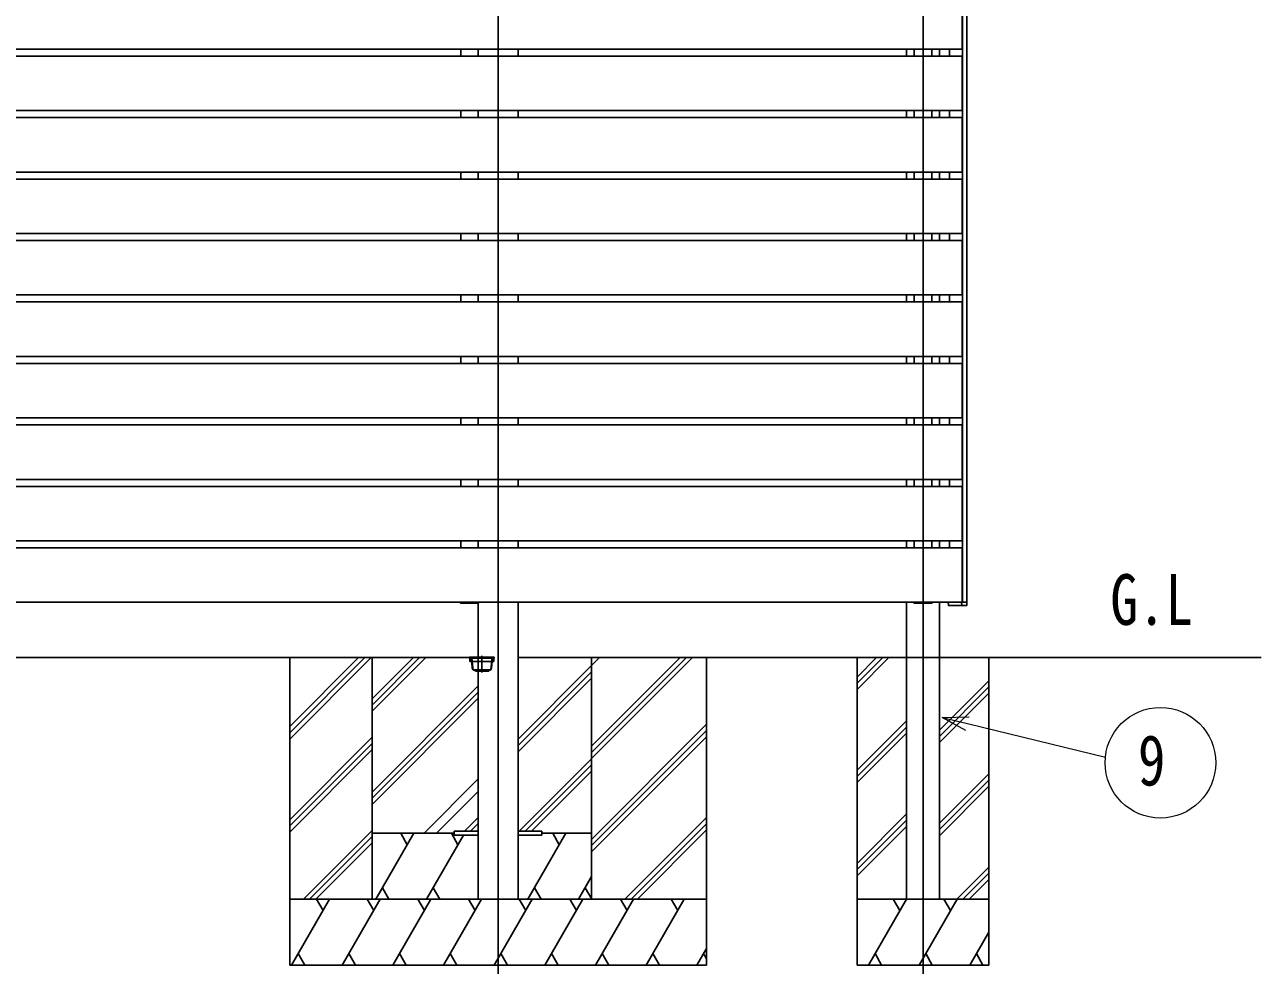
# Model space of a CAD drawing. Units: millimetres, scale not verified. Extents: x -14718 to 14718, y -10397 to 10401.
# Drawn here: x -315 to 2502, y -6032 to -3890 of the extents above; entities that cross this region are included whole.
import ezdxf
from ezdxf.enums import TextEntityAlignment as Align

# ---------------------------------------------------------------- set-up
doc = ezdxf.new("R2010")
doc.units = ezdxf.units.MM
doc.header["$LTSCALE"] = 50
for name, color, linetype in [('0-2_USER1', 3, 'Continuous'), ('0-4_YKK_12', 2, 'Continuous'), ('0-6_YKK_A1', 4, 'Continuous')]:
    doc.layers.add(name, color=color, linetype=linetype)
doc.layers.add('0-7_YKK_D', color=6, linetype='Continuous', lineweight=18)
doc.styles.add('ＭＳ ゴシック', font='')
doc.styles.get('ＭＳ ゴシック').set_extended_font_data('MS Gothic')

msp = doc.modelspace()

# ---------------------------------------------------------------- linework, layer by layer
at = {"layer": '0-4_YKK_12'}
for p, q in [((763.67, -6081.6), (763.67, -2493.01)), ((1731.67, -6081.6), (1731.68, -2834.1)), ((726.67, -5327.6), (726.67, -5365.6))]:
    msp.add_line(p, q, dxfattribs=at)
at = {"layer": '0-6_YKK_A1'}
for p, q in [((1821.67, -5205.6), (1821.67, -2841.6)), ((1831.67, -5205.6), (1831.67, -2841.6)), ((1821.17, -3821.6), (1821.17, -3945.6)), ((-3167.83, -3945.6), (1821.17, -3945.6)), ((-3167.83, -3961.6), (1821.17, -3961.6)), ((678.47, -3945.6), (678.47, -3961.6)), ((718.47, -3961.6), (718.47, -3945.6)), ((718.47, -3945.6), (718.47, -3961.6)), ((808.87, -3961.6), (808.87, -3945.6)), ((1694.17, -3945.6), (1694.17, -3961.6)), ((1711.67, -3945.6), (1711.67, -3961.6)), ((1751.67, -3945.6), (1751.67, -3961.6)), ((1769.17, -3945.6), (1769.17, -3961.6)), ((1791.67, -3961.6), (1791.67, -3945.6)), ((1821.17, -3961.6), (1821.17, -4085.6)), ((-3167.83, -4085.6), (1821.17, -4085.6)), ((-3167.83, -4101.6), (1821.17, -4101.6)), ((678.47, -4085.6), (678.47, -4101.6)), ((718.47, -4101.6), (718.47, -4085.6)), ((718.47, -4085.6), (718.47, -4101.6)), ((808.87, -4101.6), (808.87, -4085.6)), ((1694.17, -4085.6), (1694.17, -4101.6)), ((1711.67, -4085.6), (1711.67, -4101.6)), ((1751.67, -4085.6), (1751.67, -4101.6)), ((1769.17, -4085.6), (1769.17, -4101.6)), ((1791.67, -4101.6), (1791.67, -4085.6)), ((1821.17, -4101.6), (1821.17, -4225.6)), ((-3167.83, -4225.6), (1821.17, -4225.6)), ((678.47, -4225.6), (678.47, -4241.6)), ((718.47, -4241.6), (718.47, -4225.6)), ((718.47, -4225.6), (718.47, -4241.6)), ((808.87, -4241.6), (808.87, -4225.6)), ((1694.17, -4225.6), (1694.17, -4241.6)), ((1711.67, -4225.6), (1711.67, -4241.6)), ((1751.67, -4225.6), (1751.67, -4241.6)), ((1769.17, -4225.6), (1769.17, -4241.6)), ((1791.67, -4241.6), (1791.67, -4225.6)), ((-3167.83, -4241.6), (1821.17, -4241.6)), ((1821.17, -4241.6), (1821.17, -4365.6)), ((-3167.83, -4365.6), (1821.17, -4365.6)), ((678.47, -4365.6), (678.47, -4381.6)), ((718.47, -4381.6), (718.47, -4365.6)), ((718.47, -4365.6), (718.47, -4381.6)), ((808.87, -4381.6), (808.87, -4365.6)), ((1694.17, -4365.6), (1694.17, -4381.6)), ((1711.67, -4365.6), (1711.67, -4381.6)), ((1751.67, -4365.6), (1751.67, -4381.6)), ((1769.17, -4365.6), (1769.17, -4381.6)), ((1791.67, -4381.6), (1791.67, -4365.6)), ((-3167.83, -4381.6), (1821.17, -4381.6)), ((1821.17, -4381.6), (1821.17, -4505.6)), ((-3167.83, -4505.6), (1821.17, -4505.6)), ((678.47, -4505.6), (678.47, -4521.6)), ((718.47, -4521.6), (718.47, -4505.6)), ((718.47, -4505.6), (718.47, -4521.6)), ((808.87, -4521.6), (808.87, -4505.6)), ((1694.17, -4505.6), (1694.17, -4521.6)), ((1711.67, -4505.6), (1711.67, -4521.6)), ((1751.67, -4505.6), (1751.67, -4521.6)), ((1769.17, -4505.6), (1769.17, -4521.6)), ((1791.67, -4521.6), (1791.67, -4505.6)), ((-3167.83, -4521.6), (1821.17, -4521.6)), ((1821.17, -4521.6), (1821.17, -4645.6)), ((-3167.83, -4645.6), (1821.17, -4645.6)), ((678.47, -4645.6), (678.47, -4661.6)), ((718.47, -4661.6), (718.47, -4645.6)), ((718.47, -4645.6), (718.47, -4661.6)), ((808.87, -4661.6), (808.87, -4645.6)), ((1694.17, -4645.6), (1694.17, -4661.6)), ((1711.67, -4645.6), (1711.67, -4661.6)), ((1751.67, -4645.6), (1751.67, -4661.6)), ((1769.17, -4645.6), (1769.17, -4661.6)), ((1791.67, -4661.6), (1791.67, -4645.6)), ((-3167.83, -4661.6), (1821.17, -4661.6)), ((1821.17, -4661.6), (1821.17, -4785.6)), ((-3167.83, -4785.6), (1821.17, -4785.6)), ((678.47, -4785.6), (678.47, -4801.6)), ((718.47, -4801.6), (718.47, -4785.6)), ((718.47, -4785.6), (718.47, -4801.6)), ((808.87, -4801.6), (808.87, -4785.6)), ((1694.17, -4785.6), (1694.17, -4801.6)), ((1711.67, -4785.6), (1711.67, -4801.6)), ((1751.67, -4785.6), (1751.67, -4801.6)), ((1769.17, -4785.6), (1769.17, -4801.6)), ((1791.67, -4801.6), (1791.67, -4785.6)), ((-3167.83, -4801.6), (1821.17, -4801.6)), ((1821.17, -4801.6), (1821.17, -4925.6)), ((-3167.83, -4925.6), (1821.17, -4925.6)), ((678.47, -4925.6), (678.47, -4941.6)), ((718.47, -4941.6), (718.47, -4925.6)), ((718.47, -4925.6), (718.47, -4941.6)), ((808.87, -4941.6), (808.87, -4925.6)), ((1694.17, -4925.6), (1694.17, -4941.6)), ((1711.67, -4925.6), (1711.67, -4941.6)), ((1751.67, -4925.6), (1751.67, -4941.6)), ((1769.17, -4925.6), (1769.17, -4941.6)), ((1791.67, -4941.6), (1791.67, -4925.6)), ((-3167.83, -4941.6), (1821.17, -4941.6)), ((1821.17, -4941.6), (1821.17, -5065.6)), ((-3167.83, -5065.6), (1821.17, -5065.6)), ((678.47, -5065.6), (678.47, -5081.6)), ((718.47, -5081.6), (718.47, -5065.6)), ((718.47, -5065.6), (718.47, -5081.6)), ((808.87, -5081.6), (808.87, -5065.6)), ((1694.17, -5065.6), (1694.17, -5081.6)), ((1711.67, -5065.6), (1711.67, -5081.6)), ((1751.67, -5065.6), (1751.67, -5081.6)), ((1769.17, -5065.6), (1769.17, -5081.6)), ((1791.67, -5081.6), (1791.67, -5065.6)), ((-3167.83, -5081.6), (1821.17, -5081.6)), ((1821.17, -5081.6), (1821.17, -5205.6)), ((-3167.83, -5205.6), (1821.17, -5205.6)), ((718.97, -5205.6), (677.97, -5205.6)), ((718.47, -5881.6), (718.47, -5205.6)), ((718.97, -5205.6), (718.97, -5207.6)), ((808.87, -5881.6), (808.87, -5205.6)), ((1752.17, -5205.6), (1711.17, -5205.6)), ((1752.17, -5205.6), (1752.17, -5207.6)), ((1791.67, -5205.6), (1831.67, -5205.6)), ((1818.37, -5205.6), (1819.37, -5205.6)), ((1830.67, -5205.6), (1831.67, -5205.6)), ((1831.67, -5205.6), (1831.67, -5212.1)), ((1818.77, -5213.1), (1790.77, -5213.1)), ((1818.77, -5213.1), (1820.77, -5213.1)), ((1830.67, -5213.1), (1820.77, -5213.1)), ((-2065.13, -5331.6), (718.47, -5331.6)), ((288.67, -5331.6), (288.67, -6031.6)), ((288.67, -5516.93), (474, -5331.6)), ((288.67, -5502.79), (459.86, -5331.6)), ((288.67, -5488.65), (445.72, -5331.6)), ((476.67, -5331.6), (476.67, -5881.6)), ((476.67, -5453.71), (598.79, -5331.6)), ((476.67, -5439.57), (584.64, -5331.6)), ((476.67, -5425.43), (570.5, -5331.6)), ((754.67, -5330.6), (698.67, -5330.6)), ((698.67, -5331.6), (698.67, -5330.6)), ((699.17, -5332.6), (702.81, -5332.6)), ((699.17, -5332.6), (699.17, -5340.6)), ((703.51, -5340.6), (699.17, -5340.6)), ((703.79, -5332.35), (702.77, -5332.35)), ((704.78, -5355.12), (702.8, -5332.51)), ((702.81, -5332.6), (750.54, -5332.6)), ((749.84, -5340.6), (703.51, -5340.6)), ((704.53, -5340.85), (703.53, -5340.85)), ((705.78, -5355.04), (703.8, -5332.43)), ((747.57, -5355.04), (749.55, -5332.43)), ((748.57, -5355.12), (750.54, -5332.51)), ((748.81, -5340.85), (749.81, -5340.85)), ((749.55, -5332.35), (750.57, -5332.35)), ((749.84, -5340.6), (754.17, -5340.6)), ((750.54, -5332.6), (754.17, -5332.6)), ((754.17, -5332.6), (754.17, -5340.6)), ((808.87, -5331.6), (2502.4, -5331.6)), ((808.87, -5517.49), (976.67, -5349.69)), ((976.67, -5561.56), (1206.64, -5331.6)), ((976.67, -5533.28), (1178.35, -5331.6)), ((976.67, -5547.42), (1192.49, -5331.6)), ((976.67, -5349.43), (994.5, -5331.6)), ((976.67, -5331.6), (976.67, -5881.6)), ((1238.67, -5331.6), (1238.67, -6031.6)), ((1581.67, -5331.6), (1581.67, -6031.6)), ((1581.67, -5375.78), (1625.85, -5331.6)), ((1581.67, -5389.92), (1639.99, -5331.6)), ((1581.67, -5404.06), (1654.14, -5331.6)), ((1881.67, -5331.6), (1881.67, -6031.6)), ((742.59, -5359.6), (710.36, -5359.6)), ((710.76, -5360.6), (742.59, -5360.6)), ((711.67, -5362.6), (711.67, -5360.6)), ((808.87, -5531.63), (976.67, -5363.84)), ((808.87, -5545.78), (976.67, -5377.98)), ((476.67, -5637.56), (718.47, -5395.76)), ((1769.17, -5496.65), (1881.67, -5384.15)), ((1769.17, -5510.79), (1881.67, -5398.29)), ((476.67, -5651.7), (718.47, -5409.9)), ((476.67, -5665.84), (718.47, -5424.04)), ((1769.17, -5524.93), (1881.67, -5412.43)), ((976.67, -5745.41), (1238.67, -5483.41)), ((1581.67, -5587.91), (1694.17, -5475.41)), ((1581.67, -5602.05), (1694.17, -5489.55)), ((288.67, -5700.78), (476.67, -5512.78)), ((976.67, -5759.55), (1238.67, -5497.55)), ((976.67, -5773.69), (1238.67, -5511.69)), ((1581.67, -5616.19), (1694.17, -5503.7)), ((288.67, -5714.92), (476.67, -5526.92)), ((288.67, -5729.06), (476.67, -5541.06)), ((811.4, -5727.1), (976.67, -5561.82)), ((825.54, -5727.1), (976.67, -5575.97)), ((839.68, -5727.1), (976.67, -5590.11)), ((1769.17, -5708.78), (1881.67, -5596.28)), ((594.76, -5731.6), (718.47, -5607.89)), ((1769.17, -5722.92), (1881.67, -5610.42)), ((1769.17, -5737.06), (1881.67, -5624.56)), ((623.05, -5731.6), (718.47, -5636.18)), ((1581.67, -5800.04), (1694.17, -5687.54)), ((686.61, -5727.1), (718.47, -5695.24)), ((700.76, -5727.1), (718.47, -5709.38)), ((1052.61, -5881.6), (1238.67, -5695.54)), ((1066.76, -5881.6), (1238.67, -5709.68)), ((1581.67, -5814.18), (1694.17, -5701.68)), ((1581.67, -5828.33), (1694.17, -5715.83)), ((319.98, -5881.6), (476.67, -5724.91)), ((334.12, -5881.6), (476.67, -5739.05)), ((476.67, -5731.6), (663.47, -5731.6)), ((484.92, -5881.6), (571.52, -5731.6)), ((556.52, -5757.58), (541.52, -5731.6)), ((600.39, -5881.6), (684.39, -5736.1)), ((671.99, -5757.58), (656.99, -5731.6)), ((663.47, -5727.1), (663.47, -5736.1)), ((718.47, -5727.1), (663.47, -5727.1)), ((718.47, -5736.1), (663.47, -5736.1)), ((714.9, -5727.1), (718.47, -5723.53)), ((863.47, -5727.1), (808.87, -5727.1)), ((863.47, -5736.1), (808.87, -5736.1)), ((831.33, -5881.6), (917.93, -5731.6)), ((863.47, -5727.1), (863.47, -5736.1)), ((863.47, -5731.6), (976.67, -5731.6)), ((902.93, -5757.58), (887.93, -5731.6)), ((1080.9, -5881.6), (1238.67, -5723.83)), ((348.27, -5881.6), (476.67, -5753.19)), ((946.8, -5881.6), (976.67, -5829.86)), ((1808.48, -5881.6), (1881.67, -5808.41)), ((1822.62, -5881.6), (1881.67, -5822.55)), ((499.92, -5855.62), (514.92, -5881.6)), ((615.39, -5855.62), (630.39, -5881.6)), ((846.33, -5855.62), (861.33, -5881.6)), ((961.8, -5855.62), (976.8, -5881.6)), ((1836.77, -5881.6), (1881.67, -5836.69)), ((1238.67, -5881.6), (288.67, -5881.6)), ((292.95, -6031.6), (379.55, -5881.6)), ((364.55, -5907.58), (349.55, -5881.6)), ((408.42, -6031.6), (495.02, -5881.6)), ((480.02, -5907.58), (465.02, -5881.6)), ((476.67, -5881.6), (976.67, -5881.6)), ((523.89, -6031.6), (610.49, -5881.6)), ((595.49, -5907.58), (580.49, -5881.6)), ((639.36, -6031.6), (725.96, -5881.6)), ((710.96, -5907.58), (695.96, -5881.6)), ((718.47, -5881.6), (808.87, -5881.6)), ((754.83, -6031.6), (841.43, -5881.6)), ((826.43, -5907.58), (811.43, -5881.6)), ((870.3, -6031.6), (956.9, -5881.6)), ((941.9, -5907.58), (926.9, -5881.6)), ((985.77, -6031.6), (1072.37, -5881.6)), ((1042.37, -5881.6), (1057.37, -5907.58)), ((1101.24, -6031.6), (1187.84, -5881.6)), ((1157.84, -5881.6), (1172.84, -5907.58)), ((1881.67, -5881.6), (1581.67, -5881.6)), ((1607.36, -6031.6), (1693.96, -5881.6)), ((1678.96, -5907.58), (1663.96, -5881.6)), ((1694.17, -5881.6), (1769.17, -5881.6)), ((1722.83, -6031.6), (1809.43, -5881.6)), ((1794.43, -5907.58), (1779.43, -5881.6)), ((1838.3, -6031.6), (1881.67, -5956.48)), ((1216.71, -6031.6), (1238.67, -5993.56)), ((307.95, -6005.62), (322.95, -6031.6)), ((423.42, -6005.62), (438.42, -6031.6)), ((538.89, -6005.62), (553.89, -6031.6)), ((654.36, -6005.62), (669.36, -6031.6)), ((769.83, -6005.62), (784.83, -6031.6)), ((885.3, -6005.62), (900.3, -6031.6)), ((1000.77, -6005.62), (1015.77, -6031.6)), ((1116.24, -6005.62), (1131.24, -6031.6)), ((1231.71, -6005.62), (1238.67, -6017.68)), ((1622.36, -6005.62), (1637.36, -6031.6)), ((1737.83, -6005.62), (1752.83, -6031.6)), ((1853.3, -6005.62), (1868.3, -6031.6)), ((288.67, -6031.6), (1238.67, -6031.6)), ((1581.67, -6031.6), (1881.67, -6031.6))]:
    msp.add_line(p, q, dxfattribs=at)
for points in [[(677.97, -5205.6), (677.97, -5207.6), (718.97, -5207.6)], [(1694.17, -5205.6), (1694.17, -5331.6), (1694.17, -5881.6)], [(1711.17, -5205.6), (1711.17, -5207.6), (1752.17, -5207.6)], [(1769.17, -5205.6), (1769.17, -5331.6), (1769.17, -5881.6)], [(1789.77, -5212.16), (1789.37, -5205.6), (1790.37, -5205.6), (1818.37, -5205.6)], [(1819.77, -5212.16), (1819.37, -5205.6), (1820.37, -5205.6), (1830.67, -5205.6)], [(698.67, -5331.6), (754.67, -5331.6), (754.67, -5330.6)], [(741.67, -5360.6), (741.67, -5362.6), (711.67, -5362.6)]]:
    msp.add_lwpolyline(points, dxfattribs=at)
for centre, radius, start, end in [((1790.77, -5212.1), 1, 183.5, 270), ((1820.77, -5212.1), 1, 183.5, 270), ((1830.67, -5212.1), 1, 270, 0), ((701.81, -5332.6), 2, 5, 90), ((701.81, -5332.6), 1, 5, 90), ((751.54, -5332.6), 2, 90, 175), ((749.84, -5340.6), 1, 265, 0), ((749.84, -5340.6), 0.667, 265, 0), ((749.84, -5340.6), 0.333, 265, 0), ((751.54, -5332.6), 1, 90, 175), ((710.76, -5354.6), 6, 185, 270), ((710.76, -5354.6), 5, 185, 270), ((742.59, -5354.6), 5, 270, 355), ((742.59, -5354.6), 6, 270, 355)]:
    msp.add_arc(centre, radius, start, end, dxfattribs=at)
at = {"layer": '0-7_YKK_D'}
for points in [[(1829.52, -5497.28), (1775.46, -5467.76), (1837.04, -5466.3)], [(1775.46, -5467.76), (1833.28, -5481.79), (2147.25, -5557.98)]]:
    msp.add_lwpolyline(points, dxfattribs=at)
msp.add_circle((2272.59, -5570.92), 126, dxfattribs=at)

# ---------------------------------------------------------------- texts
at = {"layer": '0-2_USER1', "style": 'ＭＳ ゴシック', "width": 0.8}
msp.add_text('G.L', height=115.5, dxfattribs=at).set_placement((2158.5, -5291.6), align=Align.BOTTOM_LEFT)
at = {"layer": '0-7_YKK_D', "style": 'ＭＳ ゴシック', "width": 0.8}
msp.add_text('9', height=115.5, dxfattribs=at).set_placement((2221.21, -5657.47), align=Align.BOTTOM_LEFT)

doc.saveas('drawing.dxf')
